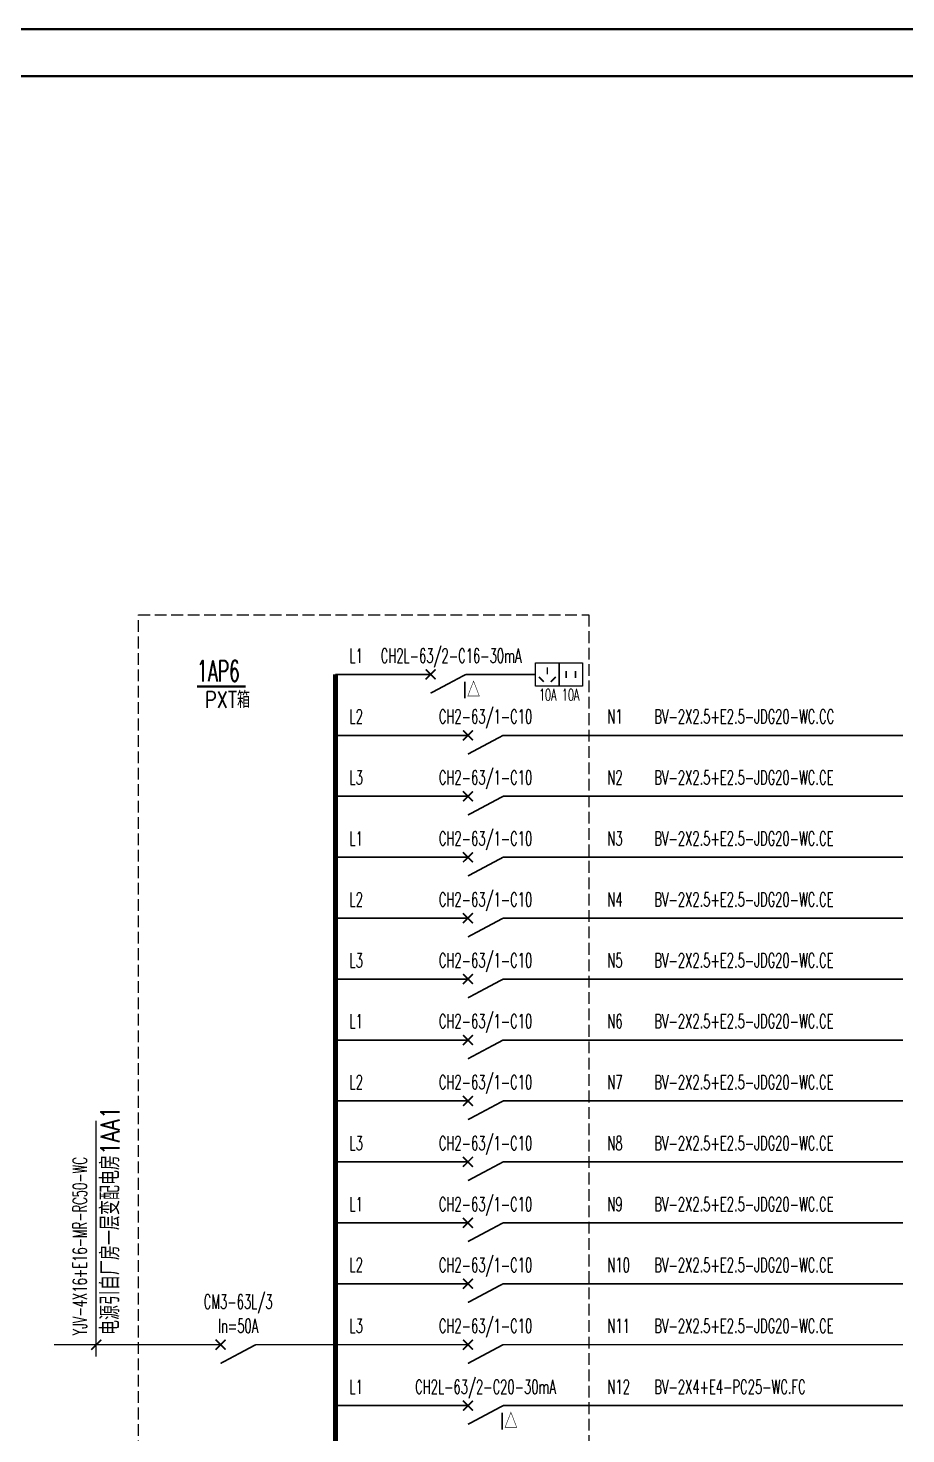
# Model space of a CAD drawing. Extents: x -1396510 to 1250330, y -1892470 to 1623980.
# Drawn here: x -602181 to -583466, y -718148 to -688155 of the extents above; entities that cross this region are included whole.
import ezdxf
from ezdxf.enums import TextEntityAlignment as Align

# ---------------------------------------------------------------- set-up
doc = ezdxf.new("R2010")
doc.units = 0
doc.header["$LTSCALE"] = 1000
doc.header["$MEASUREMENT"] = 0
doc.linetypes.add('DASH', pattern=[0.35, 0.25, -0.1])
doc.layers.get('Defpoints').update_dxf_attribs({"color": 210})
for name, color, linetype in [('0-cxFrame', 155, 'Continuous'), ('TEL_SYMB', 3, 'Continuous'), ('TEL_TEXT', 7, 'Continuous'), ('电气系统图', 7, 'Continuous')]:
    doc.layers.add(name, color=color, linetype=linetype)
doc.layers.add('0-cxText', color=131, linetype='Continuous', lineweight=25)
doc.styles.add('_TEL_DIM', font='SIMPLEX', dxfattribs={"width": 0.8, "height": 3.5, "bigfont": 'HZTXT'})
doc.styles.add('cx_tuming', font='simhei.ttf')
doc.styles.add('cx_tuqian1', font='')
doc.styles.add('黑体', font='simhei.ttf', dxfattribs={"height": 12})
doc.styles.get('cx_tuqian1').set_extended_font_data('SimSun')

# ---------------------------------------------------------------- blocks, each defined once
blk = doc.blocks.new('TK22.A1 L(Dragon)')
at = {"layer": '0-cxFrame', "color": 7, "const_width": 0.5}
blk.add_lwpolyline([(0, 0), (-841, 0), (-841, 594), (0, 594)], close=True, dxfattribs=at)
at = {"layer": '0-cxFrame', "const_width": 0.5}
blk.add_lwpolyline([(-80, 10), (-821, 10), (-821, 584), (-80, 584)], close=True, dxfattribs=at)
at = {"style": '黑体', "flags": 4}
blk.add_attdef('图幅', text='', height=3.3, dxfattribs=at).set_placement((-40, 3), align=Align.RIGHT)
at = {"layer": '0-cxText', "flags": 4}
for tag, height, style, p in [('建设单位', 3.5, 'cx_tuming', (-45, 240)), ('项目名称', 3.5, 'cx_tuming', (-45, 210)), ('子项名称', 3.5, 'cx_tuming', (-45, 180)), ('工程编号', 3.3, 'cx_tuqian1', (-35, 165)), ('图名1', 3.5, 'cx_tuming', (-45, 87)), ('图名2', 3.5, 'cx_tuming', (-45, 79)), ('图名3', 3.5, 'cx_tuming', (-45, 71)), ('出图日期', 3.3, 'cx_tuqian1', (-39, 60)), ('专业', 3.3, 'cx_tuqian1', (-55, 52)), ('图号', 3.3, 'cx_tuqian1', (-55, 44)), ('版次', 3.3, 'cx_tuqian1', (-20, 44))]:
    blk.add_attdef(tag, text='', height=height, dxfattribs=dict(at, style=style)).set_placement(p, align=Align.MIDDLE)
at = {"layer": 'Defpoints', "color": 6, "flags": 4}
for tag, height, style, p in [('tufu', 3.3, '黑体', (-12, 12)), ('dwfname', 4, 'cx_tuqian1', (-80, 3))]:
    blk.add_attdef(tag, text='', height=height, dxfattribs=dict(at, style=style)).set_placement(p, align=Align.RIGHT)

msp = doc.modelspace()

# ---------------------------------------------------------------- linework, layer by layer
at = {"layer": 'TEL_SYMB', "const_width": 52.5}
msp.add_lwpolyline([(-598581.3, -702203.9), (-597543.1, -702203.9)], dxfattribs=at)
at = {"layer": '电气系统图', "color": 1, "linetype": 'DASH'}
for p, q in [((-599828.1, -700674.2), (-590228.1, -700674.2)), ((-599828, -729038.3), (-599828.1, -700674.2)), ((-590228.1, -700674.2), (-590228, -729038.3))]:
    msp.add_line(p, q, dxfattribs=at)
at = {"layer": '电气系统图'}
msp.add_line((-600728.1, -716494.7), (-600728.1, -711465.8), dxfattribs=at)
for points, const_width in [([(-593705.1, -702050.7), (-593493, -701838.6)], 35), ([(-593705.1, -701838.6), (-593493, -702050.7)], 35), ([(-591110.6, -701794.7), (-591110.6, -701944.7)], 35), ([(-595628.1, -727944.7), (-595628.1, -701944.7)], 105), ([(-595628.1, -701944.7), (-593599.1, -701944.7)], 35), ([(-592849.1, -701944.7), (-593599.1, -702344.7)], 35), ([(-592849.1, -701944.7), (-591360.6, -701944.7)], 35), ([(-591291.6, -701996.6), (-591185.6, -702102.7)], 35), ([(-590929.5, -701996.6), (-591035.6, -702102.7)], 35), ([(-590710.6, -701869.7), (-590710.6, -702019.7)], 35), ([(-590510.6, -701869.7), (-590510.6, -702019.7)], 35), ([(-595628.1, -703244.7), (-592803.1, -703244.7)], 35), ([(-592909.1, -703350.7), (-592697, -703138.6)], 35), ([(-592909.1, -703138.6), (-592697, -703350.7)], 35), ([(-592053.1, -703244.7), (-592803.1, -703644.7)], 35), ([(-592053.1, -703244.7), (-583528.1, -703244.7)], 35), ([(-595628.1, -704544.7), (-592803.1, -704544.7)], 35), ([(-592909.1, -704650.7), (-592697, -704438.6)], 35), ([(-592909.1, -704438.6), (-592697, -704650.7)], 35), ([(-592053.1, -704544.7), (-592803.1, -704944.7)], 35), ([(-592053.1, -704544.7), (-583528.1, -704544.7)], 35), ([(-592909.1, -705950.7), (-592697, -705738.6)], 35), ([(-592909.1, -705738.6), (-592697, -705950.7)], 35), ([(-595628.1, -705844.7), (-592803.1, -705844.7)], 35), ([(-592053.1, -705844.7), (-592803.1, -706244.7)], 35), ([(-592053.1, -705844.7), (-583528.1, -705844.7)], 35), ([(-595628.1, -707144.7), (-592803.1, -707144.7)], 35), ([(-592909.1, -707250.7), (-592697, -707038.6)], 35), ([(-592909.1, -707038.6), (-592697, -707250.7)], 35), ([(-592053.1, -707144.7), (-592803.1, -707544.7)], 35), ([(-592053.1, -707144.7), (-583528.1, -707144.7)], 35), ([(-595628.1, -708444.7), (-592803.1, -708444.7)], 35), ([(-592909.1, -708550.7), (-592697, -708338.6)], 35), ([(-592909.1, -708338.6), (-592697, -708550.7)], 35), ([(-592053.1, -708444.7), (-592803.1, -708844.7)], 35), ([(-592053.1, -708444.7), (-583528.1, -708444.7)], 35), ([(-592909.1, -709850.7), (-592697, -709638.6)], 35), ([(-592909.1, -709638.6), (-592697, -709850.7)], 35), ([(-595628.1, -709744.7), (-592803.1, -709744.7)], 35), ([(-592053.1, -709744.7), (-592803.1, -710144.7)], 35), ([(-592053.1, -709744.7), (-583528.1, -709744.7)], 35), ([(-595628.1, -711044.7), (-592803.1, -711044.7)], 35), ([(-592909.1, -711150.7), (-592697, -710938.6)], 35), ([(-592909.1, -710938.6), (-592697, -711150.7)], 35), ([(-592053.1, -711044.7), (-592803.1, -711444.7)], 35), ([(-592053.1, -711044.7), (-583528.1, -711044.7)], 35), ([(-595628.1, -712344.7), (-592803.1, -712344.7)], 35), ([(-592909.1, -712450.7), (-592697, -712238.6)], 35), ([(-592909.1, -712238.6), (-592697, -712450.7)], 35), ([(-592053.1, -712344.7), (-592803.1, -712744.7)], 35), ([(-592053.1, -712344.7), (-583528.1, -712344.7)], 35), ([(-592909.1, -713750.7), (-592697, -713538.6)], 35), ([(-592909.1, -713538.6), (-592697, -713750.7)], 35), ([(-595628.1, -713644.7), (-592803.1, -713644.7)], 35), ([(-592053.1, -713644.7), (-592803.1, -714044.7)], 35), ([(-592053.1, -713644.7), (-583528.1, -713644.7)], 35), ([(-595628.1, -714944.7), (-592803.1, -714944.7)], 35), ([(-592909.1, -715050.7), (-592697, -714838.6)], 35), ([(-592909.1, -714838.6), (-592697, -715050.7)], 35), ([(-592053.1, -714944.7), (-592803.1, -715344.7)], 35), ([(-592053.1, -714944.7), (-583528.1, -714944.7)], 35), ([(-601628.1, -716244.7), (-598078.1, -716244.7)], 35), ([(-600834.1, -716350.7), (-600622, -716138.6)], 35), ([(-598184.1, -716350.7), (-597972, -716138.6)], 35), ([(-598184.1, -716138.6), (-597972, -716350.7)], 35), ([(-597328.1, -716244.7), (-598078.1, -716644.7)], 35), ([(-595628.1, -716244.7), (-597328.1, -716244.7)], 35), ([(-595628.1, -716244.7), (-592803.1, -716244.7)], 35), ([(-592909.1, -716350.7), (-592697, -716138.6)], 35), ([(-592909.1, -716138.6), (-592697, -716350.7)], 35), ([(-592053.1, -716244.7), (-592803.1, -716644.7)], 35), ([(-592053.1, -716244.7), (-583528.1, -716244.7)], 35), ([(-592909.1, -717650.7), (-592697, -717438.6)], 35), ([(-592909.1, -717438.6), (-592697, -717650.7)], 35), ([(-595628.1, -717544.7), (-592803.1, -717544.7)], 35), ([(-592053.1, -717544.7), (-592803.1, -717944.7)], 35), ([(-592053.1, -717544.7), (-583528.1, -717544.7)], 35)]:
    msp.add_lwpolyline(points, dxfattribs=dict(at, const_width=const_width))
for points in [[(-591360.6, -701694.7), (-590860.6, -701694.7), (-590860.6, -702194.7), (-591360.6, -702194.7)], [(-590860.6, -701694.7), (-590360.6, -701694.7), (-590360.6, -702194.7), (-590860.6, -702194.7)]]:
    msp.add_lwpolyline(points, close=True, dxfattribs=at)

# ---------------------------------------------------------------- block references
at = {"layer": '0-cxFrame', "xscale": 100, "yscale": 100, "zscale": 100}
msp.add_blockref('TK22.A1 L(Dragon)', (-571400, -747580), dxfattribs=at)

# ---------------------------------------------------------------- texts
at = {"layer": 'TEL_SYMB', "color": 7, "style": '_TEL_DIM', "width": 0.6}
msp.add_text('1AP6', height=450, dxfattribs=at).set_placement((-598581.3, -702098.9))
at = {"layer": 'TEL_TEXT', "style": '_TEL_DIM', "width": 0.8}
for s, p in [('I△', (-592919.1, -702452.1)), ('PXT箱', (-598412.5, -702658.1)), ('I△', (-592123.1, -718052.1))]:
    msp.add_text(s, height=350, dxfattribs=at).set_placement(p)
at = {"layer": '电气系统图', "style": '_TEL_DIM', "width": 0.6}
for s, height, p in [('L1', 300, (-595328.1, -701694.7)), ('L1', 300, (-595328.1, -701694.7)), ('10A', 250, (-591287.1, -702503.7)), ('10A', 250, (-590800.1, -702503.7)), ('L2', 300, (-595328.1, -702994.7)), ('N1', 300, (-589828.1, -702994.7)), ('BV-2X2.5+E2.5-JDG20-WC.CC', 300, (-588828.1, -702994.7)), ('L3', 300, (-595328.1, -704294.7)), ('N2', 300, (-589828.1, -704294.7)), ('BV-2X2.5+E2.5-JDG20-WC.CE', 300, (-588828.1, -704294.7)), ('L1', 300, (-595328.1, -705594.7)), ('N3', 300, (-589828.1, -705594.7)), ('BV-2X2.5+E2.5-JDG20-WC.CE', 300, (-588828.1, -705594.7)), ('L2', 300, (-595328.1, -706894.7)), ('N4', 300, (-589828.1, -706894.7)), ('BV-2X2.5+E2.5-JDG20-WC.CE', 300, (-588828.1, -706894.7)), ('L3', 300, (-595328.1, -708194.7)), ('N5', 300, (-589828.1, -708194.7)), ('BV-2X2.5+E2.5-JDG20-WC.CE', 300, (-588828.1, -708194.7)), ('L1', 300, (-595328.1, -709494.7)), ('N6', 300, (-589828.1, -709494.7)), ('BV-2X2.5+E2.5-JDG20-WC.CE', 300, (-588828.1, -709494.7)), ('L2', 300, (-595328.1, -710794.7)), ('N7', 300, (-589828.1, -710794.7)), ('BV-2X2.5+E2.5-JDG20-WC.CE', 300, (-588828.1, -710794.7)), ('L3', 300, (-595328.1, -712094.7)), ('N8', 300, (-589828.1, -712094.7)), ('BV-2X2.5+E2.5-JDG20-WC.CE', 300, (-588828.1, -712094.7)), ('L1', 300, (-595328.1, -713394.7)), ('N9', 300, (-589828.1, -713394.7)), ('BV-2X2.5+E2.5-JDG20-WC.CE', 300, (-588828.1, -713394.7)), ('L2', 300, (-595328.1, -714693.9)), ('N10', 300, (-589828.1, -714694.7)), ('BV-2X2.5+E2.5-JDG20-WC.CE', 300, (-588828.1, -714694.7)), ('L3', 300, (-595328.1, -715993.9)), ('N11', 300, (-589828.1, -715994.7)), ('BV-2X2.5+E2.5-JDG20-WC.CE', 300, (-588828.1, -715994.7)), ('L1', 300, (-595328.1, -717293.9)), ('N12', 300, (-589828.1, -717294.7)), ('BV-2X4+E4-PC25-WC.FC', 300, (-588828.1, -717294.7))]:
    msp.add_text(s, height=height, dxfattribs=at).set_placement(p)
for s, p in [('CH2L-63/2-C16-30mA', (-593162.6, -701694.7)), ('CH2-63/1-C10', (-592428, -702994.7)), ('CH2-63/1-C10', (-592428, -704294.7)), ('CH2-63/1-C10', (-592428, -705594.7)), ('CH2-63/1-C10', (-592428, -706894.7)), ('CH2-63/1-C10', (-592428, -708194.7)), ('CH2-63/1-C10', (-592428.1, -709494.7)), ('CH2-63/1-C10', (-592428.1, -710794.7)), ('CH2-63/1-C10', (-592428.1, -712094.7)), ('CH2-63/1-C10', (-592428.1, -713394.7)), ('CH2-63/1-C10', (-592428.1, -714694.7)), ('CM3-63L/3', (-597703.1, -715477.4)), ('In=50A', (-597703.1, -715994.7)), ('CH2-63/1-C10', (-592428.1, -715994.7)), ('CH2L-63/2-C20-30mA', (-592428.1, -717294.7))]:
    msp.add_text(s, height=300, dxfattribs=at).set_placement(p, align=Align.CENTER)
at = {"layer": '电气系统图', "style": '_TEL_DIM'}
for s, height, width, p in [('电源引自厂房一层变配电房1AA1', 400, 0.8, (-600233.8, -716038.8)), ('YJV-4X16+E16-MR-RC50-WC', 300, 0.6, (-600928.1, -716044.7))]:
    msp.add_text(s, height=height, rotation=90, dxfattribs=dict(at, width=width)).set_placement(p)

doc.saveas('drawing.dxf')
